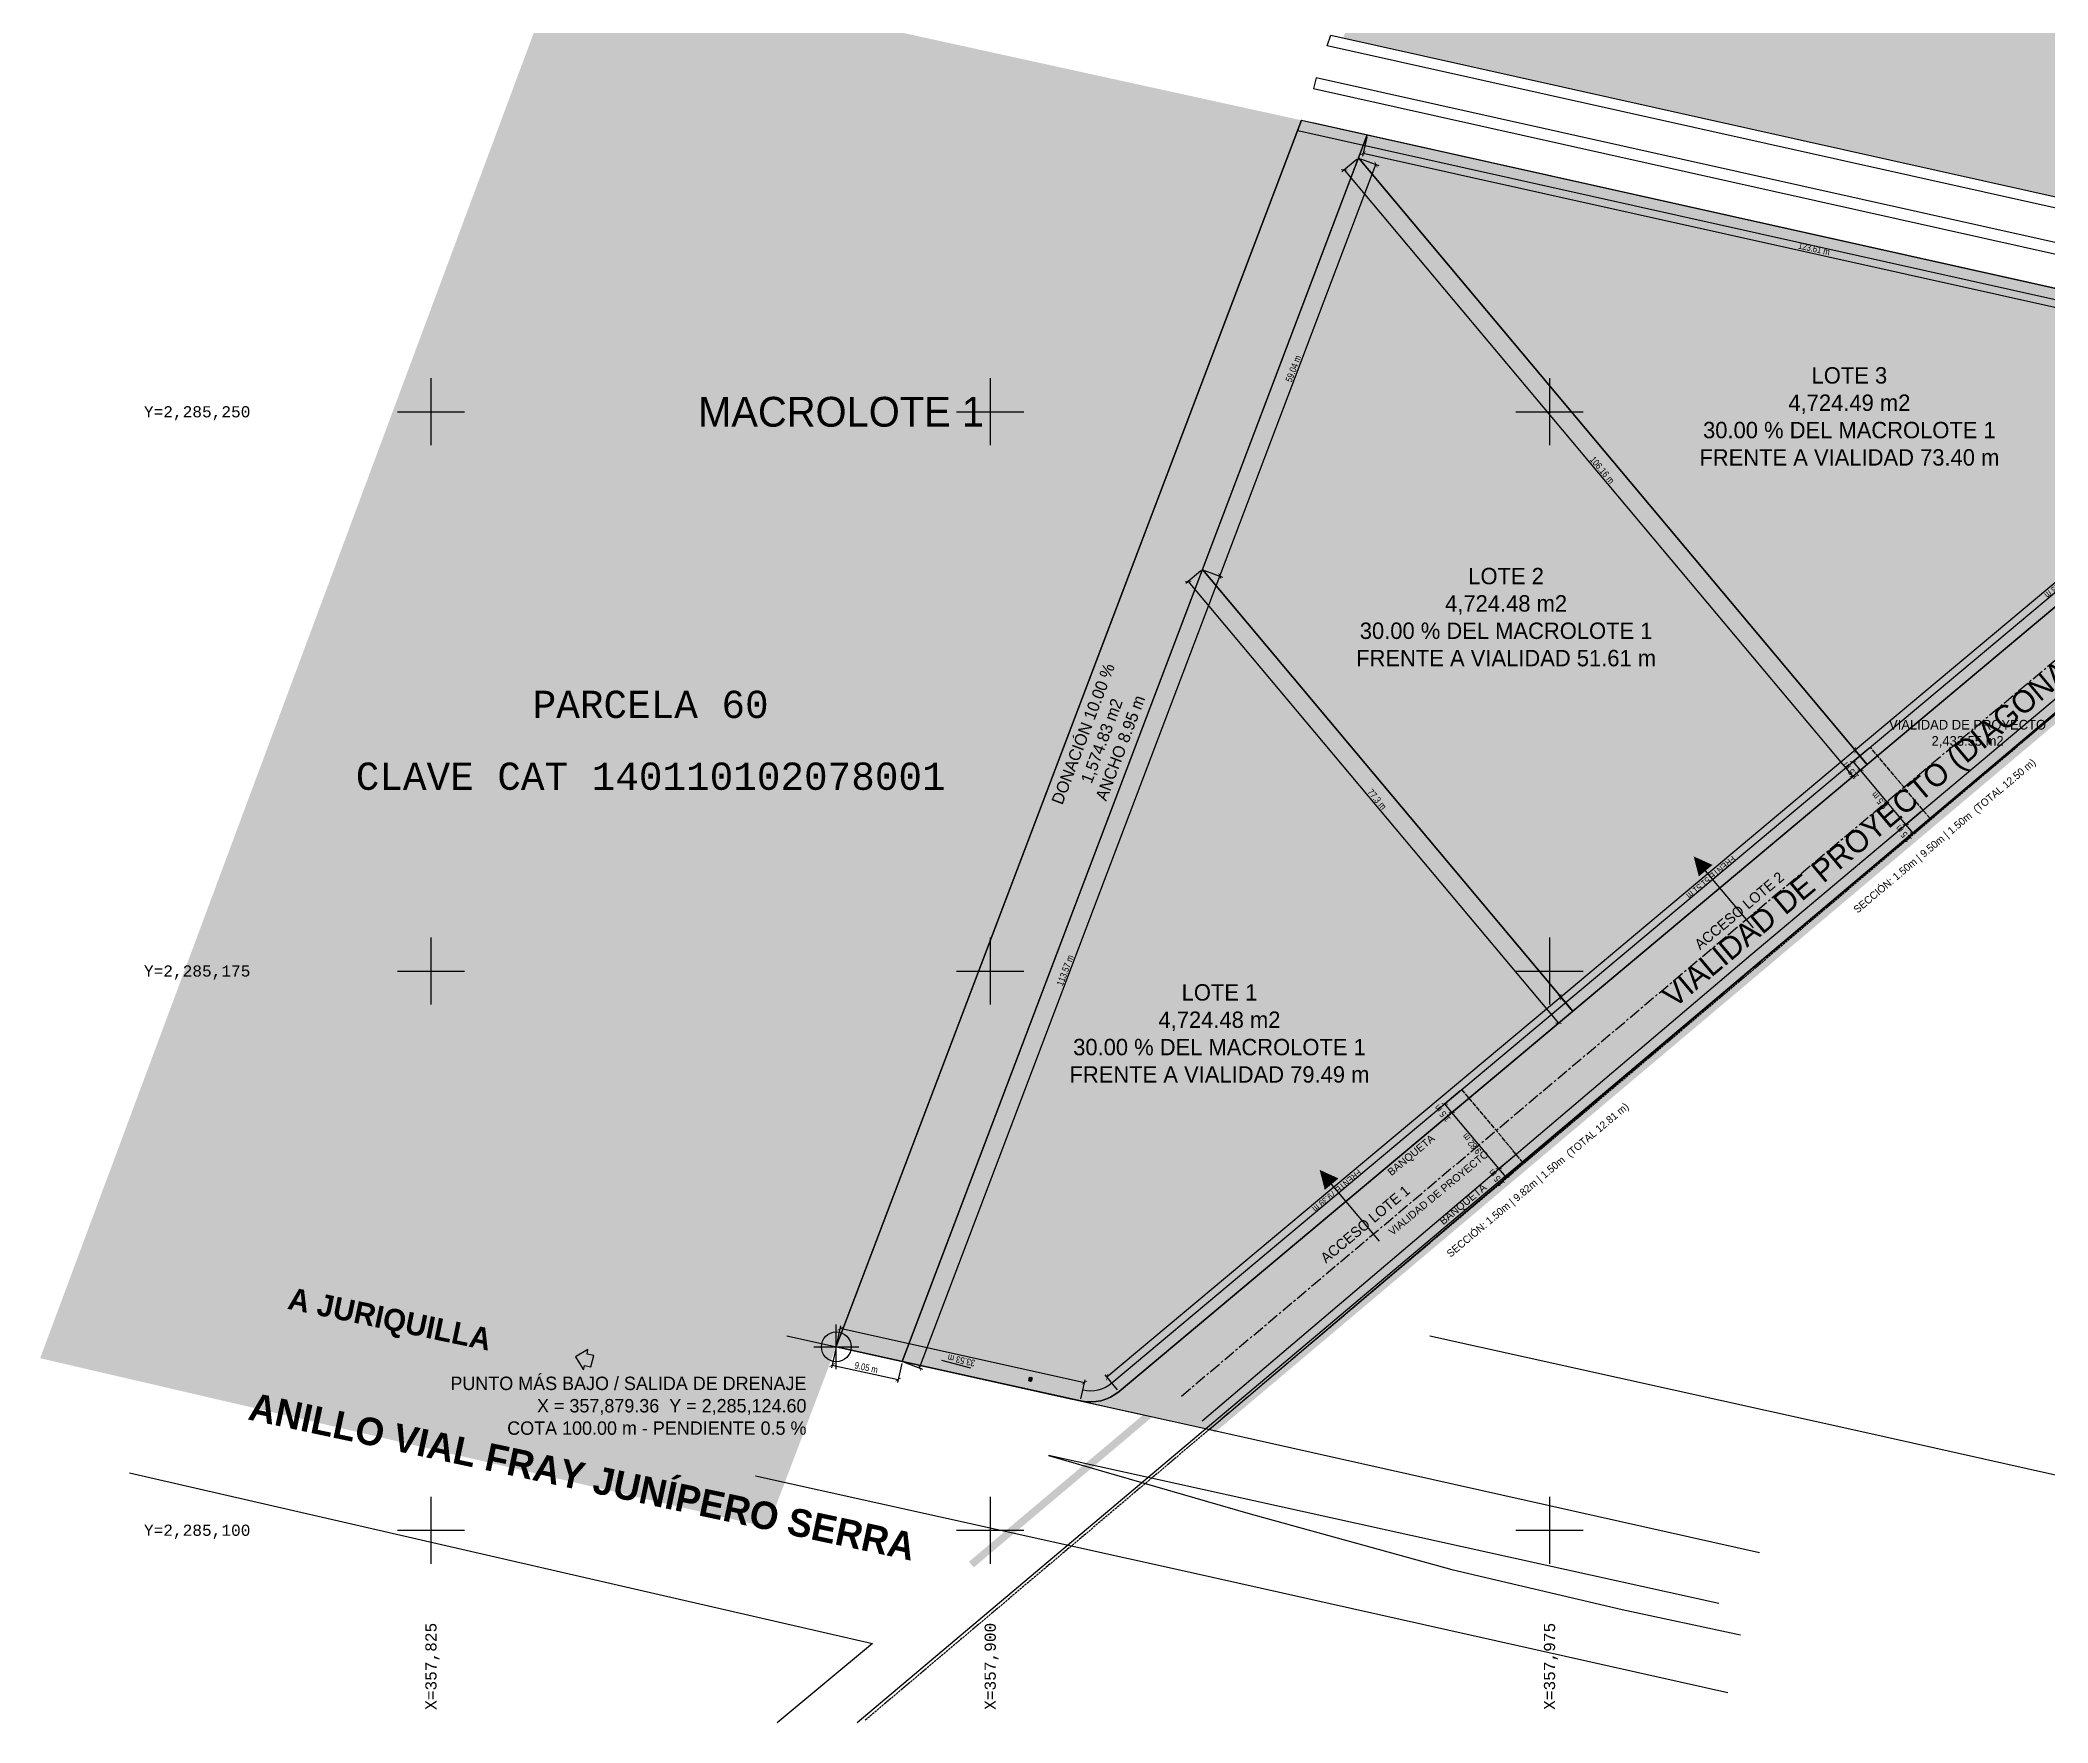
# Model space of a CAD drawing. Header units: metres. Extents: x 357773 to 358350, y 2285074 to 2285535.
# Drawn here: x 357772.6 to 358041.8, y 2285074.2 to 2285299.8 of the extents above; entities that cross this region are included whole.
import ezdxf
from ezdxf.enums import TextEntityAlignment as Align

# ---------------------------------------------------------------- set-up
doc = ezdxf.new("R2010")
doc.units = ezdxf.units.M
doc.header["$LTSCALE"] = 0.5
for name, pattern in [('CENTER', [5.08, 3.175, -0.635, 0.635, -0.635]), ('CENTRO1', [0.44, 0.2, -0.08, 0.08, -0.08]), ('DASHED', [1.524, 1.27, -0.254]), ('DASHED2', [0.762, 0.635, -0.127])]:
    doc.linetypes.add(name, pattern=pattern)
for name, color, linetype in [('_C Textos', 7, 'Continuous'), ('_Ejido Menchaca', 4, 'Continuous'), ('_Traza', 7, 'Continuous'), ('_Traza Urbana', 5, 'Continuous'), ('COTAS', 6, 'Continuous'), ('CVL_RAS_LIN', 8, 'Continuous'), ('CVL_RET_TX', 2, 'Continuous'), ('CVL_RETUTM', 8, 'Continuous'), ('DONACION', 3, 'Continuous'), ('DRENAJE', 1, 'Continuous'), ('Lev_REGISTRO COMUN', 34, 'Continuous'), ('LOTES', 2, 'Continuous'), ('SEÑALAMIENTO EN PLANO', 8, 'Continuous'), ('Texto Catastro', 7, 'Continuous'), ('TEXTOS', 7, 'Continuous'), ('VIAL_ASFALTO', 8, 'Continuous'), ('VIAL_BANQUETA', 9, 'CONTINUOUS'), ('ZONA PARCELADA', 7, 'Continuous')]:
    doc.layers.add(name, color=color, linetype=linetype)
doc.layers.add('Distancias', color=7, linetype='Continuous', plot=False)
doc.styles.add('MONOTXT4', font='monotxt4.shx')
doc.styles.add('OpenSansCondensed-Light', font='OpenSansCondensed-Light.ttf')
doc.styles.add('ROMANC', font='verdana.ttf', dxfattribs={"height": 3})
doc.styles.add('TXT50', font='arial.ttf', dxfattribs={"width": 0.8, "height": 0.125})
doc.dimstyles.new('COTAS_M', dxfattribs={"dimtxt": 0.9, "dimasz": 0.6, "dimexe": 0.4, "dimexo": 0.3, "dimgap": 0.2, "dimtad": 1, "dimzin": 12, "dimdsep": 46, "dimtxsty": 'OpenSansCondensed-Light', "dimblk": 'ARCHTICK', "dimcen": 2.5, "dimclrd": 256, "dimclre": 256, "dimclrt": 256, "dimazin": 3, "dimtfac": 0.5, "dimtmove": 2, "dimatfit": 3})

# ---------------------------------------------------------------- blocks, each defined once
blk = doc.blocks.new('_ARCHTICK')
at = {"color": 0, "linetype": 'BYBLOCK', "const_width": 0.15}
blk.add_lwpolyline([(-0.5, -0.5), (0.5, 0.5)], dxfattribs=at)
blk = doc.blocks.new('*D1')
for p, q in [((357879.42, 2285124.89), (357879.99, 2285127.43)), ((357912.64, 2285119.79), (357879.9, 2285127.04)), ((357912.16, 2285117.64), (357912.73, 2285120.18))]:
    blk.add_line(p, q)
at = {"layer": 'Defpoints'}
for p in [(357879.36, 2285124.6), (357912.64, 2285119.79), (357912.1, 2285117.35)]:
    blk.add_point(p, dxfattribs=at)
at = {"layer": 'COTAS', "xscale": 0.6, "yscale": 0.6}
for p, rotation in [((357879.9, 2285127.04), 167.51381755561675), ((357912.64, 2285119.79), 347.51381755561675)]:
    blk.add_blockref('_ARCHTICK', p, dxfattribs=dict(at, rotation=rotation))
at = {"layer": 'COTAS', "insert": (357896.13, 2285122.78), "char_height": 0.9, "attachment_point": 5, "rotation": 167.5138, "style": 'OpenSansCondensed-Light'}
blk.add_mtext('33.53 m', dxfattribs=at)
blk = doc.blocks.new('*D2')
for p, q in [((357879.3, 2285124.31), (357878.73, 2285121.77)), ((357878.82, 2285122.16), (357887.65, 2285120.2)), ((357888.13, 2285122.35), (357887.57, 2285119.81))]:
    blk.add_line(p, q)
at = {"layer": 'Defpoints'}
for p in [(357879.36, 2285124.6), (357878.82, 2285122.16), (357888.19, 2285122.64)]:
    blk.add_point(p, dxfattribs=at)
at = {"layer": 'COTAS', "xscale": 0.6, "yscale": 0.6}
for p, rotation in [((357878.82, 2285122.16), 167.51381755568156), ((357887.65, 2285120.2), -12.486182444318453)]:
    blk.add_blockref('_ARCHTICK', p, dxfattribs=dict(at, rotation=rotation))
at = {"layer": 'COTAS', "insert": (357883.38, 2285121.82), "char_height": 0.9, "attachment_point": 5, "rotation": 347.5138, "style": 'OpenSansCondensed-Light'}
blk.add_mtext('9.05 m', dxfattribs=at)
blk = doc.blocks.new('*D3')
for p, q in [((357890.53, 2285121.76), (357930.8, 2285227.95)), ((357928.74, 2285228.73), (357931.17, 2285227.81)), ((357888.47, 2285122.54), (357890.9, 2285121.62))]:
    blk.add_line(p, q)
at = {"layer": 'Defpoints'}
for p in [(357928.46, 2285228.84), (357888.19, 2285122.64), (357890.53, 2285121.76)]:
    blk.add_point(p, dxfattribs=at)
at = {"layer": 'COTAS', "xscale": 0.6, "yscale": 0.6}
for p, rotation in [((357930.8, 2285227.95), 69.2346759033579), ((357890.53, 2285121.76), 249.2346759033579)]:
    blk.add_blockref('_ARCHTICK', p, dxfattribs=dict(at, rotation=rotation))
at = {"layer": 'COTAS', "insert": (357910.06, 2285175.09), "char_height": 0.9, "attachment_point": 5, "rotation": 69.2347, "style": 'OpenSansCondensed-Light'}
blk.add_mtext('113.57 m', dxfattribs=at)
blk = doc.blocks.new('*D4')
for p, q in [((357928.23, 2285228.65), (357926.24, 2285226.98)), ((357926.54, 2285227.23), (357976.2, 2285167.99)), ((357977.88, 2285169.41), (357975.89, 2285167.74))]:
    blk.add_line(p, q)
at = {"layer": 'Defpoints'}
for p in [(357926.54, 2285227.23), (357928.46, 2285228.84), (357978.11, 2285169.6)]:
    blk.add_point(p, dxfattribs=at)
at = {"layer": 'COTAS', "xscale": 0.6, "yscale": 0.6}
for p, rotation in [((357926.54, 2285227.23), 129.9697563427082), ((357976.2, 2285167.99), -50.03024365729181)]:
    blk.add_blockref('_ARCHTICK', p, dxfattribs=dict(at, rotation=rotation))
at = {"layer": 'COTAS', "insert": (357951.87, 2285198.03), "char_height": 0.9, "attachment_point": 5, "rotation": 309.9698, "style": 'OpenSansCondensed-Light'}
blk.add_mtext('77.3 m', dxfattribs=at)
blk = doc.blocks.new('*D5')
for p, q in [((357976.51, 2285171.51), (357915.66, 2285120.52)), ((357977.92, 2285169.83), (357976.25, 2285171.82)), ((357917.08, 2285118.83), (357915.41, 2285120.82))]:
    blk.add_line(p, q)
at = {"layer": 'Defpoints'}
for p in [(357976.51, 2285171.51), (357978.11, 2285169.6), (357917.27, 2285118.6)]:
    blk.add_point(p, dxfattribs=at)
at = {"layer": 'COTAS', "xscale": 0.6, "yscale": 0.6}
for p, rotation in [((357976.51, 2285171.51), 39.96975634275566), ((357915.66, 2285120.52), -140.03024365724434)]:
    blk.add_blockref('_ARCHTICK', p, dxfattribs=dict(at, rotation=rotation))
at = {"layer": 'COTAS', "insert": (357946.5, 2285145.52), "char_height": 0.9, "attachment_point": 5, "rotation": 219.9698, "style": 'OpenSansCondensed-Light'}
blk.add_mtext('FRENTE 79.39 m', dxfattribs=at)
blk = doc.blocks.new('*D6')
for p, q in [((357949.67, 2285283.94), (357952.1, 2285283.02)), ((357930.8, 2285227.95), (357951.73, 2285283.16)), ((357928.74, 2285228.73), (357931.17, 2285227.81))]:
    blk.add_line(p, q)
at = {"layer": 'Defpoints'}
for p in [(357949.39, 2285284.04), (357928.46, 2285228.84), (357930.8, 2285227.95)]:
    blk.add_point(p, dxfattribs=at)
at = {"layer": 'COTAS', "xscale": 0.6, "yscale": 0.6}
for p, rotation in [((357951.73, 2285283.16), 69.23467590331916), ((357930.8, 2285227.95), 249.23467590331916)]:
    blk.add_blockref('_ARCHTICK', p, dxfattribs=dict(at, rotation=rotation))
at = {"layer": 'COTAS', "insert": (357940.65, 2285255.78), "char_height": 0.9, "attachment_point": 5, "rotation": 69.2347, "style": 'OpenSansCondensed-Light'}
blk.add_mtext('59.04 m', dxfattribs=at)
blk = doc.blocks.new('*D7')
for p, q in [((357949.16, 2285283.85), (357947.17, 2285282.18)), ((357947.47, 2285282.44), (358015.67, 2285201.08)), ((358017.36, 2285202.49), (358015.36, 2285200.82))]:
    blk.add_line(p, q)
at = {"layer": 'Defpoints'}
for p in [(357949.39, 2285284.04), (357947.47, 2285282.44), (358017.59, 2285202.68)]:
    blk.add_point(p, dxfattribs=at)
at = {"layer": 'COTAS', "xscale": 0.6, "yscale": 0.6}
for p, rotation in [((357947.47, 2285282.44), 129.9697563427497), ((358015.67, 2285201.08), -50.03024365725032)]:
    blk.add_blockref('_ARCHTICK', p, dxfattribs=dict(at, rotation=rotation))
at = {"layer": 'COTAS', "insert": (357982.07, 2285242.18), "char_height": 0.9, "attachment_point": 5, "rotation": 309.9698, "style": 'OpenSansCondensed-Light'}
blk.add_mtext('106.16 m', dxfattribs=at)
blk = doc.blocks.new('*D8')
for p, q in [((358015.98, 2285204.6), (357976.51, 2285171.51)), ((358017.39, 2285202.91), (358015.72, 2285204.91)), ((357977.92, 2285169.83), (357976.25, 2285171.82))]:
    blk.add_line(p, q)
at = {"layer": 'Defpoints'}
for p in [(358015.98, 2285204.6), (358017.59, 2285202.68), (357978.11, 2285169.6)]:
    blk.add_point(p, dxfattribs=at)
at = {"layer": 'COTAS', "xscale": 0.6, "yscale": 0.6}
for p, rotation in [((358015.98, 2285204.6), 39.9697563427745), ((357976.51, 2285171.51), -140.0302436572255)]:
    blk.add_blockref('_ARCHTICK', p, dxfattribs=dict(at, rotation=rotation))
at = {"layer": 'COTAS', "insert": (357996.66, 2285187.56), "char_height": 0.9, "attachment_point": 5, "rotation": 219.9698, "style": 'OpenSansCondensed-Light'}
blk.add_mtext('FRENTE 51.51 m', dxfattribs=at)
blk = doc.blocks.new('*D9')
for p, q in [((358072.15, 2285251.69), (358015.98, 2285204.6)), ((358073.57, 2285250), (358071.9, 2285251.99)), ((358017.39, 2285202.91), (358015.72, 2285204.91))]:
    blk.add_line(p, q)
at = {"layer": 'Defpoints'}
for p in [(358072.15, 2285251.69), (358073.76, 2285249.77), (358017.59, 2285202.68)]:
    blk.add_point(p, dxfattribs=at)
at = {"layer": 'COTAS', "xscale": 0.6, "yscale": 0.6}
for p, rotation in [((358072.15, 2285251.69), 39.96975634277135), ((358015.98, 2285204.6), -140.03024365722865)]:
    blk.add_blockref('_ARCHTICK', p, dxfattribs=dict(at, rotation=rotation))
at = {"layer": 'COTAS', "insert": (358044.48, 2285227.65), "char_height": 0.9, "attachment_point": 5, "rotation": 219.9698, "style": 'OpenSansCondensed-Light'}
blk.add_mtext('FRENTE 73.3 m', dxfattribs=at)
blk = doc.blocks.new('*D10')
for p, q in [((357950.49, 2285286.83), (357949.93, 2285284.29)), ((357950.01, 2285284.68), (358070.67, 2285257.79)), ((358071.14, 2285259.94), (358070.58, 2285257.4))]:
    blk.add_line(p, q)
at = {"layer": 'Defpoints'}
for p in [(357950.56, 2285287.12), (357950.01, 2285284.68), (358071.21, 2285260.23)]:
    blk.add_point(p, dxfattribs=at)
at = {"layer": 'COTAS', "xscale": 0.6, "yscale": 0.6}
for p, rotation in [((357950.01, 2285284.68), 167.4346516200781), ((358070.67, 2285257.79), -12.565348379921899)]:
    blk.add_blockref('_ARCHTICK', p, dxfattribs=dict(at, rotation=rotation))
at = {"layer": 'COTAS', "insert": (358010.48, 2285271.87), "char_height": 0.9, "attachment_point": 5, "rotation": 347.4347, "style": 'OpenSansCondensed-Light'}
blk.add_mtext('123.61 m', dxfattribs=at)
blk = doc.blocks.new('*D23')
for p, q in [((357970.29, 2285150.23), (357967.92, 2285148.24)), ((357971.26, 2285149.09), (357968.88, 2285147.1)), ((357969.19, 2285147.35), (357968.22, 2285148.5))]:
    blk.add_line(p, q)
at = {"layer": 'Defpoints'}
for p in [(357970.52, 2285150.43), (357971.48, 2285149.28), (357969.19, 2285147.35)]:
    blk.add_point(p, dxfattribs=at)
at = {"layer": 'COTAS', "xscale": 0.6, "yscale": 0.6}
for p, rotation in [((357968.22, 2285148.5), 129.96975634674493), ((357969.19, 2285147.35), 309.96975634674493)]:
    blk.add_blockref('_ARCHTICK', p, dxfattribs=dict(at, rotation=rotation))
at = {"layer": 'COTAS', "insert": (357967.9, 2285147.25), "char_height": 0.9, "attachment_point": 5, "rotation": 129.9698, "style": 'OpenSansCondensed-Light'}
blk.add_mtext('1.5 m', dxfattribs=at)
blk = doc.blocks.new('*D24')
for p, q in [((357963.99, 2285157.76), (357961.61, 2285155.77)), ((357968.22, 2285148.5), (357961.92, 2285156.02)), ((357970.29, 2285150.23), (357967.92, 2285148.24))]:
    blk.add_line(p, q)
at = {"layer": 'Defpoints'}
for p in [(357964.22, 2285157.95), (357970.52, 2285150.43), (357968.22, 2285148.5)]:
    blk.add_point(p, dxfattribs=at)
at = {"layer": 'COTAS', "xscale": 0.6, "yscale": 0.6}
for p, rotation in [((357961.92, 2285156.02), 129.96975634808805), ((357968.22, 2285148.5), 309.969756348088)]:
    blk.add_blockref('_ARCHTICK', p, dxfattribs=dict(at, rotation=rotation))
at = {"layer": 'COTAS', "insert": (357964.57, 2285151.84), "char_height": 0.9, "attachment_point": 5, "rotation": 129.9698, "style": 'OpenSansCondensed-Light'}
blk.add_mtext('9.82 m', dxfattribs=at)
blk = doc.blocks.new('*D25')
for p, q in [((357963.02, 2285158.91), (357960.65, 2285156.91)), ((357961.92, 2285156.02), (357960.96, 2285157.17)), ((357963.99, 2285157.76), (357961.61, 2285155.77))]:
    blk.add_line(p, q)
at = {"layer": 'Defpoints'}
for p in [(357963.25, 2285159.1), (357964.22, 2285157.95), (357961.92, 2285156.02)]:
    blk.add_point(p, dxfattribs=at)
at = {"layer": 'COTAS', "xscale": 0.6, "yscale": 0.6}
for p, rotation in [((357960.96, 2285157.17), 129.96975635091107), ((357961.92, 2285156.02), 309.9697563509111)]:
    blk.add_blockref('_ARCHTICK', p, dxfattribs=dict(at, rotation=rotation))
at = {"layer": 'COTAS', "insert": (357960.63, 2285155.92), "char_height": 0.9, "attachment_point": 5, "rotation": 129.9698, "style": 'OpenSansCondensed-Light'}
blk.add_mtext('1.5 m', dxfattribs=at)
blk = doc.blocks.new('*D26')
for p, q in [((358024.86, 2285196.39), (358022.49, 2285194.4)), ((358023.75, 2285193.5), (358022.79, 2285194.65)), ((358025.82, 2285195.24), (358023.45, 2285193.25))]:
    blk.add_line(p, q)
at = {"layer": 'Defpoints'}
for p in [(358025.09, 2285196.58), (358026.05, 2285195.43), (358023.75, 2285193.5)]:
    blk.add_point(p, dxfattribs=at)
at = {"layer": 'COTAS', "xscale": 0.6, "yscale": 0.6}
for p, rotation in [((358022.79, 2285194.65), 129.96975633681765), ((358023.75, 2285193.5), 309.9697563368177)]:
    blk.add_blockref('_ARCHTICK', p, dxfattribs=dict(at, rotation=rotation))
at = {"layer": 'COTAS', "insert": (358022.47, 2285193.4), "char_height": 0.9, "attachment_point": 5, "rotation": 129.9698, "style": 'OpenSansCondensed-Light'}
blk.add_mtext('1.5 m', dxfattribs=at)
blk = doc.blocks.new('*D27')
for p, q in [((358018.76, 2285203.67), (358016.38, 2285201.68)), ((358022.79, 2285194.65), (358016.69, 2285201.93)), ((358024.86, 2285196.39), (358022.49, 2285194.4))]:
    blk.add_line(p, q)
at = {"layer": 'Defpoints'}
for p in [(358018.99, 2285203.86), (358022.79, 2285194.65), (358025.09, 2285196.58)]:
    blk.add_point(p, dxfattribs=at)
at = {"layer": 'COTAS', "xscale": 0.6, "yscale": 0.6}
for p, rotation in [((358016.69, 2285201.93), 129.96975633732384), ((358022.79, 2285194.65), 309.9697563373238)]:
    blk.add_blockref('_ARCHTICK', p, dxfattribs=dict(at, rotation=rotation))
at = {"layer": 'COTAS', "insert": (358019.24, 2285197.88), "char_height": 0.9, "attachment_point": 5, "rotation": 129.9698, "style": 'OpenSansCondensed-Light'}
blk.add_mtext('9.5 m', dxfattribs=at)
blk = doc.blocks.new('*D28')
for p, q in [((358017.8, 2285204.82), (358015.42, 2285202.82)), ((358016.69, 2285201.93), (358015.73, 2285203.08)), ((358018.76, 2285203.67), (358016.38, 2285201.68))]:
    blk.add_line(p, q)
at = {"layer": 'Defpoints'}
for p in [(358018.03, 2285205.01), (358018.99, 2285203.86), (358016.69, 2285201.93)]:
    blk.add_point(p, dxfattribs=at)
at = {"layer": 'COTAS', "xscale": 0.6, "yscale": 0.6}
for p, rotation in [((358015.73, 2285203.08), 129.96975633264486), ((358016.69, 2285201.93), 309.96975633264486)]:
    blk.add_blockref('_ARCHTICK', p, dxfattribs=dict(at, rotation=rotation))
at = {"layer": 'COTAS', "insert": (358015.4, 2285201.83), "char_height": 0.9, "attachment_point": 5, "rotation": 129.9698, "style": 'OpenSansCondensed-Light'}
blk.add_mtext('1.5 m', dxfattribs=at)

msp = doc.modelspace()

# ---------------------------------------------------------------- hatches: boundary and pattern name
h = msp.add_hatch(color=61)
h.dxf.hatch_style = 1
h.paths.add_polyline_path([(358019.021, 2285487.145), (357947.331, 2285300.145), (358047.082, 2285277.904), (358117.599, 2285465.16)])
h.paths.add_polyline_path([(357842.527, 2285310.852), (357772.598, 2285123.07), (357870.17, 2285100.389), (357941.727, 2285289.095)])
at = {"layer": 'DONACION', "transparency": 33554546}
msp.add_hatch(color=3, dxfattribs=at).paths.add_polyline_path([(357950.558, 2285287.122), (357888.193, 2285122.644), (357879.36, 2285124.6), (357941.73, 2285289.09)])
at = {"layer": 'Lev_REGISTRO COMUN'}
h = msp.add_hatch(dxfattribs=at)
h.set_pattern_fill('ANGLE', color=256, scale=0.01, angle=140.19927, style=0)
h.set_pattern_definition([(140.1992689, (380277.39605, 2293806.685445), (-0.04471234726, -0.0536640336), [0.0508, -0.01905]), (230.1992689, (380277.39605, 2293806.685445), (0.0536640336, -0.04471234726), [0.0508, -0.01905])])
h.paths.add_polyline_path([(357905.176, 2285120.02), (357905.29, 2285120.51), (357905.616, 2285120.434), (357905.502, 2285119.944)])
h.paths.add_polyline_path([(357905.485, 2285120.35), (357905.427, 2285120.099), (357905.305, 2285120.127), (357905.363, 2285120.378)], flags=24)
at = {"layer": 'LOTES', "transparency": 33554534}
for points in [[(358072.79, 2285259.64), (358073.48, 2285259.19), (358074.11, 2285258.66), (358074.66, 2285258.04), (358075.12, 2285257.35), (358075.48, 2285256.6), (358075.74, 2285255.79), (358075.88, 2285254.96), (358075.9, 2285254.12), (358075.81, 2285253.3), (358075.61, 2285252.5), (358075.3, 2285251.74), (358074.89, 2285251.02), (358074.37, 2285250.36), (358073.76, 2285249.77), (358017.586, 2285202.685), (357949.391, 2285284.043), (357950.558, 2285287.122), (358071.21, 2285260.23), (358072.03, 2285259.99)], [(357978.113, 2285169.599), (357928.459, 2285228.838), (357949.391, 2285284.043), (358017.586, 2285202.685)], [(357917.27, 2285118.6), (357916.72, 2285118.19), (357916.12, 2285117.84), (357915.5, 2285117.57), (357914.84, 2285117.37), (357914.18, 2285117.25), (357913.49, 2285117.2), (357912.81, 2285117.23), (357912.1, 2285117.35), (357879.36, 2285124.6), (357888.193, 2285122.644), (357928.459, 2285228.838), (357978.113, 2285169.599)]]:
    msp.add_hatch(color=2, dxfattribs=at).paths.add_polyline_path(points)
at = {"layer": 'TEXTOS'}
for points in [[(357994.331, 2285190.369), (357995.02, 2285187.683), (357996.858, 2285189.227)], [(357944.175, 2285148.328), (357944.863, 2285145.642), (357946.701, 2285147.185)]]:
    msp.add_hatch(color=1, dxfattribs=at).paths.add_polyline_path(points)
at = {"layer": 'VIAL_ASFALTO', "transparency": 33554508}
msp.add_hatch(color=8, dxfattribs=at).paths.add_polyline_path([(357912.1, 2285117.35), (357912.81, 2285117.23), (357913.49, 2285117.2), (357914.18, 2285117.25), (357914.84, 2285117.37), (357915.5, 2285117.57), (357916.12, 2285117.84), (357916.72, 2285118.19), (357917.27, 2285118.6), (358073.76, 2285249.77), (358074.37, 2285250.36), (358074.89, 2285251.02), (358075.3, 2285251.74), (358075.61, 2285252.5), (358075.81, 2285253.3), (358075.9, 2285254.12), (358075.88, 2285254.96), (358075.74, 2285255.79), (358075.48, 2285256.6), (358075.12, 2285257.35), (358074.66, 2285258.04), (358074.11, 2285258.66), (358073.48, 2285259.19), (358072.79, 2285259.64), (358072.03, 2285259.99), (358071.21, 2285260.23), (358009.47, 2285273.99), (358091.49, 2285255.71), (358084.35, 2285246.08), (358082.49, 2285243.81), (358080.52, 2285241.64), (358078.43, 2285239.58), (358076.24, 2285237.63), (358002.97, 2285176.02), (357929.38, 2285113.52)])

# ---------------------------------------------------------------- linework, layer by layer
for p, q in [((357872.728, 2285126.071), (357910.999, 2285117.592)), ((357879.352, 2285124.604), (357920.755, 2285115.43))]:
    msp.add_line(p, q)
at = {"layer": '_Ejido Menchaca', "linetype": 'DASHED2'}
msp.add_lwpolyline([(358284.35, 2285502.089), (358222.355, 2285371.673), (358150.058, 2285300.017), (357883.202, 2285074.491)], dxfattribs=at)
at = {"layer": '_Traza'}
msp.add_line((357941.727, 2285289.095), (357879.886, 2285126.011), dxfattribs=at)
at = {"layer": '_Traza Urbana', "const_width": 1}
msp.add_lwpolyline([(358349.543, 2285534.91), (358298.189, 2285531.203), (358223.503, 2285371.798), (358151.241, 2285300.177), (357929.733, 2285113.441)], dxfattribs=at)
at = {"layer": '_Traza Urbana', "color": 3, "linetype": 'CENTRO1', "const_width": 1}
msp.add_lwpolyline([(358251.312, 2285447.65), (358217.692, 2285375.894), (358146.514, 2285305.347), (357897.468, 2285095.396)], dxfattribs=at)
at = {"layer": 'CVL_RAS_LIN', "color": 8, "linetype": 'Continuous'}
msp.add_line((357897.38, 2285121.732, 2000), (357893.512, 2285122.752, 2000), dxfattribs=at)
at = {"layer": 'CVL_RETUTM', "color": 8, "linetype": 'Continuous'}
for p, q in [((357825, 2285254.5), (357825, 2285245.5)), ((357900, 2285254.5), (357900, 2285245.5)), ((357975, 2285254.5), (357975, 2285245.5)), ((357820.5, 2285250), (357829.5, 2285250)), ((357895.5, 2285250), (357904.5, 2285250)), ((357970.5, 2285250), (357979.5, 2285250)), ((357825, 2285179.5), (357825, 2285170.5)), ((357900, 2285179.5), (357900, 2285170.5)), ((357975, 2285179.5), (357975, 2285170.5)), ((357820.5, 2285175), (357829.5, 2285175)), ((357895.5, 2285175), (357904.5, 2285175)), ((357970.5, 2285175), (357979.5, 2285175)), ((357825, 2285104.5), (357825, 2285095.5)), ((357900, 2285104.5), (357900, 2285095.5)), ((357975, 2285104.5), (357975, 2285095.5)), ((357820.5, 2285100), (357829.5, 2285100)), ((357895.5, 2285100), (357904.5, 2285100)), ((357970.5, 2285100), (357979.5, 2285100))]:
    msp.add_line(p, q, dxfattribs=at)
at = {"layer": 'DONACION'}
msp.add_lwpolyline([(357950.558, 2285287.122), (357888.193, 2285122.644), (357879.36, 2285124.6), (357941.73, 2285289.09)], close=True, dxfattribs=at)
at = {"layer": 'DRENAJE'}
for p, q in [((357879.36, 2285121.6), (357879.36, 2285127.6)), ((357876.36, 2285124.6), (357882.36, 2285124.6))]:
    msp.add_line(p, q, dxfattribs=at)
msp.add_circle((357879.36, 2285124.6), 2, dxfattribs=at)
at = {"layer": 'Lev_REGISTRO COMUN', "elevation": 3105.731}
msp.add_lwpolyline([(357905.502, 2285119.944), (357905.176, 2285120.02), (357905.29, 2285120.51), (357905.616, 2285120.434)], close=True, dxfattribs=at)
at = {"layer": 'LOTES'}
for points in [[(358072.79, 2285259.64), (358073.48, 2285259.19), (358074.11, 2285258.66), (358074.66, 2285258.04), (358075.12, 2285257.35), (358075.48, 2285256.6), (358075.74, 2285255.79), (358075.88, 2285254.96), (358075.9, 2285254.12), (358075.81, 2285253.3), (358075.61, 2285252.5), (358075.3, 2285251.74), (358074.89, 2285251.02), (358074.37, 2285250.36), (358073.76, 2285249.77), (358017.586, 2285202.685), (357949.391, 2285284.043), (357950.558, 2285287.122), (358071.21, 2285260.23), (358072.03, 2285259.99)], [(357978.113, 2285169.599), (357928.459, 2285228.838), (357949.391, 2285284.043), (358017.586, 2285202.685)], [(357917.27, 2285118.6), (357916.72, 2285118.19), (357916.12, 2285117.84), (357915.5, 2285117.57), (357914.84, 2285117.37), (357914.18, 2285117.25), (357913.49, 2285117.2), (357912.81, 2285117.23), (357912.1, 2285117.35), (357879.36, 2285124.6), (357888.193, 2285122.644), (357928.459, 2285228.838), (357978.113, 2285169.599)]]:
    msp.add_lwpolyline(points, close=True, dxfattribs=at)
at = {"layer": 'SEÑALAMIENTO EN PLANO', "color": 0, "elevation": 1566.083}
msp.add_lwpolyline([(357846.456, 2285121.906), (357846.848, 2285123.451), (357845.94, 2285123.622), (357846.054, 2285124.228), (357844.408, 2285123.242), (357845.464, 2285121.518), (357845.588, 2285122.105)], close=True, dxfattribs=at)
at = {"layer": 'TEXTOS', "color": 1}
for p, q in [((358002.37, 2285180.797), (357995.939, 2285188.455)), ((357952.211, 2285138.754), (357945.782, 2285146.413))]:
    msp.add_line(p, q, dxfattribs=at)
at = {"layer": 'VIAL_ASFALTO', "linetype": 'DASHED'}
for p, q in [((358026.054, 2285195.431), (358018.026, 2285205.009)), ((357971.485, 2285149.28), (357963.255, 2285159.099))]:
    msp.add_line(p, q, dxfattribs=at)
at = {"layer": 'VIAL_ASFALTO', "color": 1, "linetype": 'CENTER'}
msp.add_lwpolyline([(357925.63, 2285117.99), (357999, 2285179.9), (358072.53, 2285241.63), (358075.54, 2285244.25), (358077.02, 2285245.59), (358078.07, 2285246.69), (358079.3, 2285248.16), (358081.17, 2285250.89), (358082.16, 2285252.5), (358082.8, 2285253.71), (358090.04, 2285264.28), (358092.44, 2285266.76), (358096.82, 2285270.83), (358142.31, 2285309.2), (358206.82, 2285373.19), (358208.64, 2285375.16), (358209.79, 2285376.53), (358211.88, 2285379.29), (358213.89, 2285382.44), (358215.21, 2285384.83), (358240.04, 2285437.71)], dxfattribs=at)
at = {"layer": 'VIAL_ASFALTO'}
for points in [[(357928.41, 2285114.66), (358002, 2285177.16), (358075.27, 2285238.78), (358077.41, 2285240.67), (358079.43, 2285242.67), (358081.35, 2285244.78), (358083.15, 2285246.99), (358091.82, 2285258.68), (358093.6, 2285260.9), (358095.46, 2285263.05), (358097.39, 2285265.12), (358099.41, 2285267.13), (358144.86, 2285305.44), (358145.57, 2285306.09), (358146.92, 2285307.47), (358210.4, 2285370.39), (358211.87, 2285371.92), (358213.26, 2285373.51), (358214.57, 2285375.17), (358215.81, 2285376.88), (358216.97, 2285378.64), (358218.05, 2285380.46), (358219.04, 2285382.32), (358244.61, 2285436.85)], [(358235.61, 2285438.86), (358212.51, 2285389.56), (358211.5, 2285387.53), (358210.41, 2285385.54), (358209.23, 2285383.61), (358207.97, 2285381.74), (358206.63, 2285379.92), (358205.2, 2285378.16), (358203.7, 2285376.46), (358202.13, 2285374.83), (358138.89, 2285312.15), (358088.91, 2285270.06), (358088.21, 2285269.54), (358087.47, 2285269.11), (358086.68, 2285268.77), (358085.87, 2285268.51), (358085.03, 2285268.36), (358084.17, 2285268.3), (358083.31, 2285268.34), (358082.45, 2285268.48), (357945.2, 2285299.08), (357945.69, 2285300.51)], [(357945.69, 2285300.51), (358082.78, 2285269.94), (358083.46, 2285269.83), (358084.15, 2285269.8), (358084.84, 2285269.85), (358085.51, 2285269.97), (358086.16, 2285270.17), (358086.79, 2285270.45), (358087.39, 2285270.79), (358087.95, 2285271.21), (358137.87, 2285313.26), (358201.07, 2285375.9), (358202.6, 2285377.48), (358204.06, 2285379.13), (358205.44, 2285380.83), (358206.74, 2285382.6), (358207.97, 2285384.42), (358209.11, 2285386.3), (358210.17, 2285388.22), (358211.15, 2285390.19), (358234.11, 2285439.19)], [(358081.92, 2285263.99), (357943.72, 2285294.8), (357943.33, 2285293.35), (358072.19, 2285264.62)], [(357929.38, 2285113.52), (358002.97, 2285176.02), (358076.24, 2285237.63)], [(357872.73, 2285126.07), (357931.06, 2285113.15), (358003.17, 2285097.02)], [(357958.95, 2285126.07), (358017.29, 2285113.15), (358089.39, 2285097.02)], [(357997.69, 2285090.16), (357907.81, 2285110.04), (357934.54, 2285102.29), (357961.9, 2285094.74), (357984.73, 2285089.38), (358000.61, 2285085.96)], [(357868.51, 2285107.28), (357926.83, 2285094.36), (357998.91, 2285078.24)]]:
    msp.add_lwpolyline(points, dxfattribs=at)
at = {"layer": 'VIAL_BANQUETA'}
for points in [[(358070.89, 2285258.76), (357941.23, 2285287.67), (357941.73, 2285289.09), (358015.28, 2285272.7)], [(358071.21, 2285260.23), (357943.22, 2285288.76)], [(357912.45, 2285118.81), (357912.96, 2285118.72), (357913.48, 2285118.7), (357913.99, 2285118.74), (357914.49, 2285118.83), (357914.98, 2285118.98), (357915.45, 2285119.18), (357915.89, 2285119.44), (357916.31, 2285119.75), (358072.8, 2285250.92)], [(357912.12, 2285117.34), (357912.81, 2285117.23), (357913.49, 2285117.2), (357914.18, 2285117.25), (357914.84, 2285117.37), (357915.5, 2285117.57), (357916.12, 2285117.84), (357916.72, 2285118.19), (357917.27, 2285118.6), (358073.76, 2285249.77)]]:
    msp.add_lwpolyline(points, dxfattribs=at)
at = {"layer": 'ZONA PARCELADA', "color": 141}
msp.add_polyline3d([(358285.495, 2285506.435, 0), (358222.355, 2285371.673, 2000), (358150.058, 2285300.017, 2000), (357882.154, 2285074.169, 2000)], dxfattribs=at)
at = {"layer": 'ZONA PARCELADA', "color": 0}
msp.add_polyline3d([(357784.595, 2285107.684, 2000), (357884.236, 2285084.822, 2000), (357871.422, 2285074.169, 2000)], dxfattribs=at)

# ---------------------------------------------------------------- texts
at = {"layer": '_C Textos', "color": 7, "ltscale": 20, "style": 'TXT50'}
for s, p in [('BANQUETA', (357956.514, 2285150.21, -1861.073)), ('VIALIDAD DE PROYECTO', (357960.129, 2285145.275, -1861.073)), ('BANQUETA', (357963.469, 2285143.63, -1861.073))]:
    msp.add_text(s, height=1, rotation=39.69961, dxfattribs=at).set_placement(p, align=Align.MIDDLE)
at = {"layer": 'CVL_RET_TX', "color": 0, "style": 'MONOTXT4'}
for s, p in [('Y=2,285,250', (357800.793, 2285250)), ('Y=2,285,175', (357800.793, 2285175)), ('Y=2,285,100', (357800.793, 2285100))]:
    msp.add_text(s, height=1.5, dxfattribs=at).set_placement(p, align=Align.MIDDLE_RIGHT)
for s, p in [('X=357,825', (357825, 2285087.589)), ('X=357,900', (357900, 2285087.589)), ('X=357,975', (357975, 2285087.589))]:
    msp.add_text(s, height=1.5, rotation=90, dxfattribs=at).set_placement(p, align=Align.MIDDLE_RIGHT)
at = {"layer": 'Distancias', "color": 0, "style": 'MONOTXT4'}
for s, height, p in [('PARCELA 60', 3.6556, (357854.469, 2285210.762, -2079)), ('CLAVE CAT 140110102078001', 3.65565, (357854.469, 2285201.126, -2079))]:
    msp.add_text(s, height=height, dxfattribs=at).set_placement(p, align=Align.MIDDLE)
at = {"layer": 'DRENAJE', "insert": (357875.36, 2285120.6), "char_height": 1.8, "attachment_point": 3}
msp.add_mtext('PUNTO MÁS BAJO / SALIDA DE DRENAJE\\PX = 357,879.36  Y = 2,285,124.60\\PCOTA 100.00 m - PENDIENTE 0.5 %', dxfattribs=at)
at = {"layer": 'Lev_REGISTRO COMUN', "style": 'MONOTXT4'}
msp.add_text('REG', height=0.0838, rotation=76.93941, dxfattribs=at).set_placement((357905.31, 2285120.131, 3943.78), align=Align.TOP_LEFT)
at = {"layer": 'Texto Catastro', "ltscale": 3, "attachment_point": 1, "style": 'ROMANC'}
for s, insert, char_height, width, rotation in [('{\\fKalinga|b1|i0|c0|p34;\\W9.203;   \\W1;A JURIQUILLA}', (357776.585, 2285138.789, 1566.083), 2.95482, 131.76185, 348.2301), ('{\\fKalinga|b1|i0|c0|p34;\\W9.57979;   \\W1;ANILLO VIAL FRAY JUNÍPERO SERRA }', (357762.542, 2285126.703, -2061.2), 3.69352, 213.12912, 347.9814)]:
    msp.add_mtext(s, dxfattribs=dict(at, insert=insert, char_height=char_height, width=width, rotation=rotation))
at = {"layer": 'TEXTOS', "color": 4}
msp.add_text('MACROLOTE 1', height=4, dxfattribs=at).set_placement((357880, 2285250), align=Align.MIDDLE_CENTER)
at = {"layer": 'TEXTOS'}
for s, p in [('SECCIÓN: 1.50m | 9.50m | 1.50m  (TOTAL 12.50 m)', (358027.981, 2285193.132)), ('SECCIÓN: 1.50m | 9.82m | 1.50m  (TOTAL 12.81 m)', (357973.412, 2285146.981))]:
    msp.add_text(s, height=1, rotation=39.96976, dxfattribs=at).set_placement(p, align=Align.MIDDLE_CENTER)
at = {"layer": 'TEXTOS', "color": 1}
for s, rotation, p in [('ACCESO LOTE 2', 40.02538, (358000.441, 2285183.095)), ('ACCESO LOTE 1', 40.00584, (357950.282, 2285141.051))]:
    msp.add_text(s, height=1.4, rotation=rotation, dxfattribs=at).set_placement(p, align=Align.MIDDLE_CENTER)
at = {"layer": 'TEXTOS', "attachment_point": 5}
for s, insert, char_height in [('LOTE 3\\P4,724.49 m2\\P30.00 % DEL MACROLOTE 1\\PFRENTE A VIALIDAD 73.40 m', (358015.213, 2285249.365), 2.2), ('LOTE 2\\P4,724.48 m2\\P30.00 % DEL MACROLOTE 1\\PFRENTE A VIALIDAD 51.61 m', (357969.179, 2285222.449), 2.2), ('VIALIDAD DE PROYECTO\\P2,433.55 m2', (358031.065, 2285206.825), 1.3), ('LOTE 1\\P4,724.48 m2\\P30.00 % DEL MACROLOTE 1\\PFRENTE A VIALIDAD 79.49 m', (357930.742, 2285166.616), 2.2)]:
    msp.add_mtext(s, dxfattribs=dict(at, insert=insert, char_height=char_height))
at = {"layer": 'TEXTOS', "insert": (357914.959, 2285205.861), "char_height": 1.6, "attachment_point": 5, "rotation": 69.23468}
msp.add_mtext('DONACIÓN 10.00 %\\P1,574.83 m2\\PANCHO 8.95 m', dxfattribs=at)
at = {"layer": 'VIAL_ASFALTO'}
msp.add_text('VIALIDAD DE PROYECTO (DIAGONAL)', height=3, rotation=39.96976, dxfattribs=at).set_placement((358018.79, 2285194.561), align=Align.MIDDLE_CENTER)

# ---------------------------------------------------------------- dimensions: what is measured, and where the dimension line sits
at = {"layer": 'COTAS'}
for base, p1, p2, angle, picture, middle in [((357950.014, 2285284.682), (357950.558, 2285287.122), (358071.21, 2285260.23), 347.43465, '*D10', (358010.482, 2285271.87)), ((357930.796, 2285227.952), (357928.459, 2285228.838), (357949.391, 2285284.043), 69.23468, '*D6', (357940.654, 2285255.785)), ((357947.475, 2285282.437), (357949.391, 2285284.043), (358017.586, 2285202.685), 309.96976, '*D7', (357982.07, 2285242.176)), ((357890.53, 2285121.758), (357888.193, 2285122.644), (357928.459, 2285228.838), 69.23468, '*D3', (357910.055, 2285175.085)), ((357926.543, 2285227.232), (357928.459, 2285228.838), (357978.113, 2285169.599), 309.96976, '*D4', (357951.868, 2285198.03)), ((358016.689, 2285201.933), (358018.989, 2285203.86), (358018.026, 2285205.009), 129.96976, '*D28', (358015.404, 2285201.833)), ((358022.792, 2285194.653), (358025.091, 2285196.58), (358018.989, 2285203.86), 129.96976, '*D27', (358019.243, 2285197.875)), ((358023.755, 2285193.504), (358026.054, 2285195.431), (358025.091, 2285196.58), 129.96976, '*D26', (358022.469, 2285193.404)), ((357961.918, 2285156.024), (357964.217, 2285157.951), (357963.255, 2285159.099), 129.96976, '*D25', (357960.632, 2285155.923)), ((357968.224, 2285148.5), (357970.523, 2285150.427), (357964.217, 2285157.951), 129.96976, '*D24', (357964.573, 2285151.845)), ((357969.186, 2285147.353), (357971.485, 2285149.28), (357970.523, 2285150.427), 129.96976, '*D23', (357967.9, 2285147.252)), ((357912.641, 2285119.791), (357912.1, 2285117.35), (357879.36, 2285124.6), 167.51382, '*D1', (357896.13, 2285122.781)), ((357878.819, 2285122.159), (357879.36, 2285124.6), (357888.193, 2285122.644), 347.51382, '*D2', (357883.376, 2285121.816))]:
    dim = msp.add_linear_dim(base=base, p1=p1, p2=p2, angle=angle, dimstyle='COTAS_M', dxfattribs=at)
    dim.commit()
    dim.dimension.update_dxf_attribs({"geometry": picture, "text_midpoint": middle})
for base, p1, p2, picture, middle in [((358072.154, 2285251.686), (358073.76, 2285249.77), (358017.586, 2285202.685), '*D9', (358044.484, 2285227.645)), ((358015.98, 2285204.601), (358017.586, 2285202.685), (357978.113, 2285169.599), '*D8', (357996.661, 2285187.559)), ((357976.507, 2285171.515), (357978.113, 2285169.599), (357917.27, 2285118.6), '*D5', (357946.503, 2285145.517))]:
    dim = msp.add_linear_dim(base=base, p1=p1, p2=p2, angle=219.96976, text='FRENTE <>', dimstyle='COTAS_M', dxfattribs=at)
    dim.commit()
    dim.dimension.update_dxf_attribs({"geometry": picture, "text_midpoint": middle})

doc.saveas('drawing.dxf')
